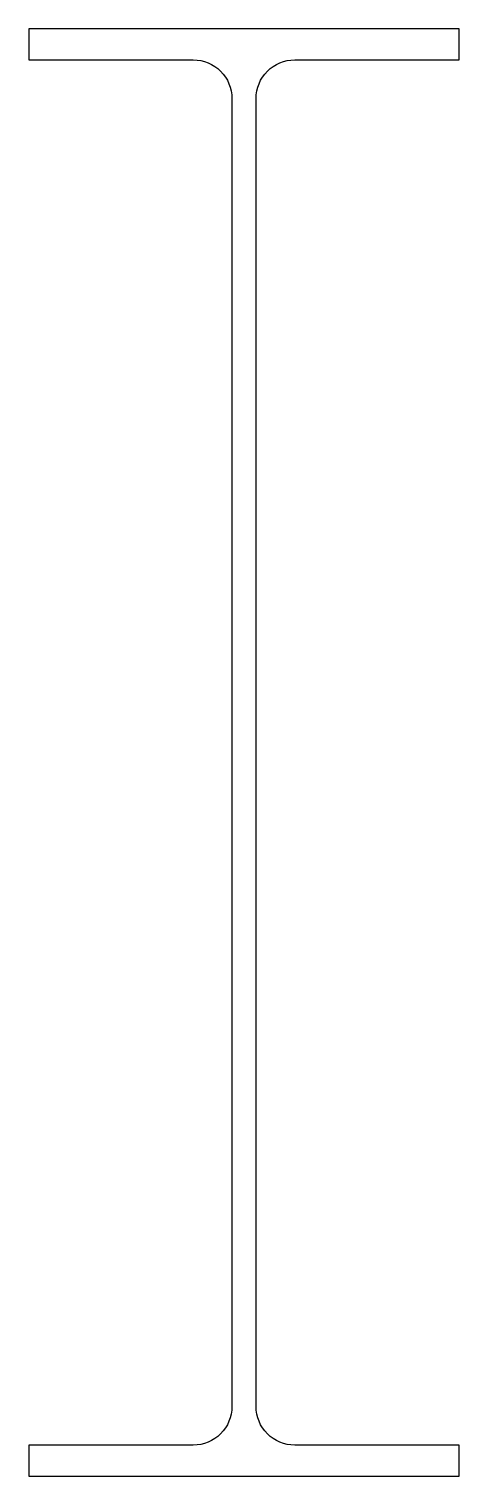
# Model space of a CAD drawing. Header units: millimetres. Extents: x 0 to 178, y 0 to 599.
import ezdxf

# ---------------------------------------------------------------- set-up
doc = ezdxf.new("R2010")
doc.units = ezdxf.units.MM

# ---------------------------------------------------------------- blocks, each defined once
blk = doc.blocks.new('W 610 x 82.0')
blk.add_lwpolyline([(84, 299.5), (84, 28.8, -0.414214), (68, 12.8), (0, 12.8), (0, 0), (89, 0), (178, 0), (178, 12.8), (110, 12.8, -0.414214), (94, 28.8), (94, 299.5), (94, 570.2, -0.414214), (110, 586.2), (178, 586.2), (178, 599), (89, 599), (0, 599), (0, 586.2), (68, 586.2, -0.414214), (84, 570.2)], format="xyb", close=True)

msp = doc.modelspace()

# ---------------------------------------------------------------- block references
msp.add_blockref('W 610 x 82.0', (0, 0))

doc.saveas('drawing.dxf')
